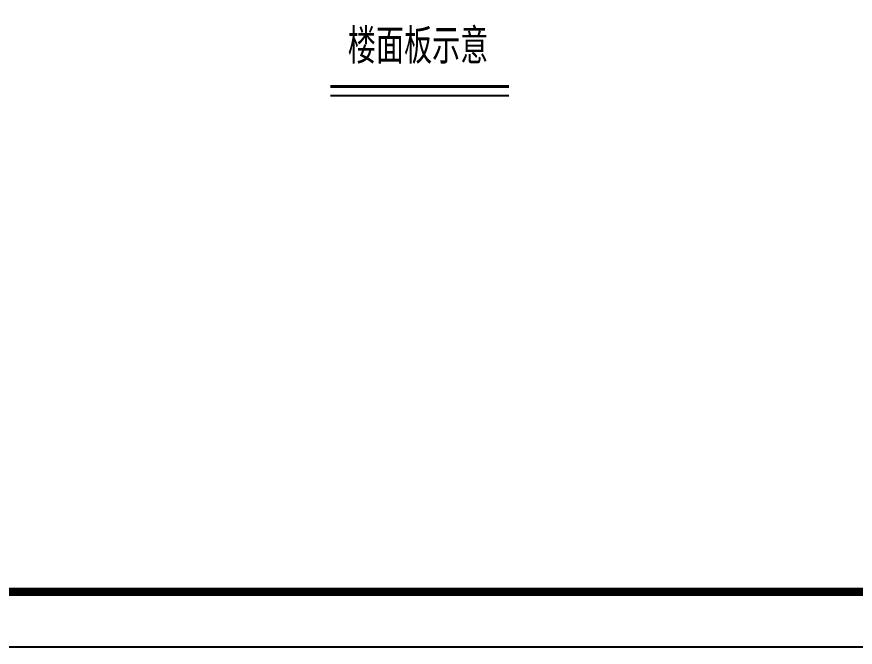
# Model space of a CAD drawing. Extents: x 180850 to 1399066, y 113487 to 334416.
# Drawn here: x 626812 to 648285, y 136382 to 152517 of the extents above; entities that cross this region are included whole.
import ezdxf
from ezdxf.enums import TextEntityAlignment as Align

# ---------------------------------------------------------------- set-up
doc = ezdxf.new("R2010")
doc.units = 0
doc.header["$LTSCALE"] = 1000
for name, color, linetype in [('NUM', 7, 'Continuous'), ('PUB_TITLE', 4, 'Continuous'), ('THIN', 7, 'Continuous')]:
    doc.layers.add(name, color=color, linetype=linetype)
doc.styles.add('TSSD_Norm', font='tssdeng.shx', dxfattribs={"bigfont": 'hztxt.shx'})

msp = doc.modelspace()

# ---------------------------------------------------------------- linework, layer by layer
at = {"layer": 'NUM', "const_width": 75}
msp.add_lwpolyline([(634844.85, 150729.98), (639415.1, 150729.98)], dxfattribs=at)
at = {"layer": 'PUB_TITLE'}
msp.add_lwpolyline([(552677.75, 220381.89), (671606.93, 220381.89), (671606.93, 136381.97), (552677.75, 136381.97)], close=True, dxfattribs=at)
at = {"layer": 'PUB_TITLE', "const_width": 212.12}
msp.add_lwpolyline([(556213.1, 137796.11), (556213.1, 218967.75), (670192.79, 218967.75), (670192.79, 137796.11)], close=True, dxfattribs=at)
at = {"layer": 'THIN'}
msp.add_lwpolyline([(634844.85, 150504.98), (639415.1, 150504.98)], dxfattribs=at)

# ---------------------------------------------------------------- texts
at = {"layer": 'NUM', "style": 'TSSD_Norm', "width": 0.8}
msp.add_text('楼面板示意', height=900, dxfattribs=at).set_placement((635289.38, 151044.98), align=Align.BOTTOM_LEFT)

doc.saveas('drawing.dxf')
